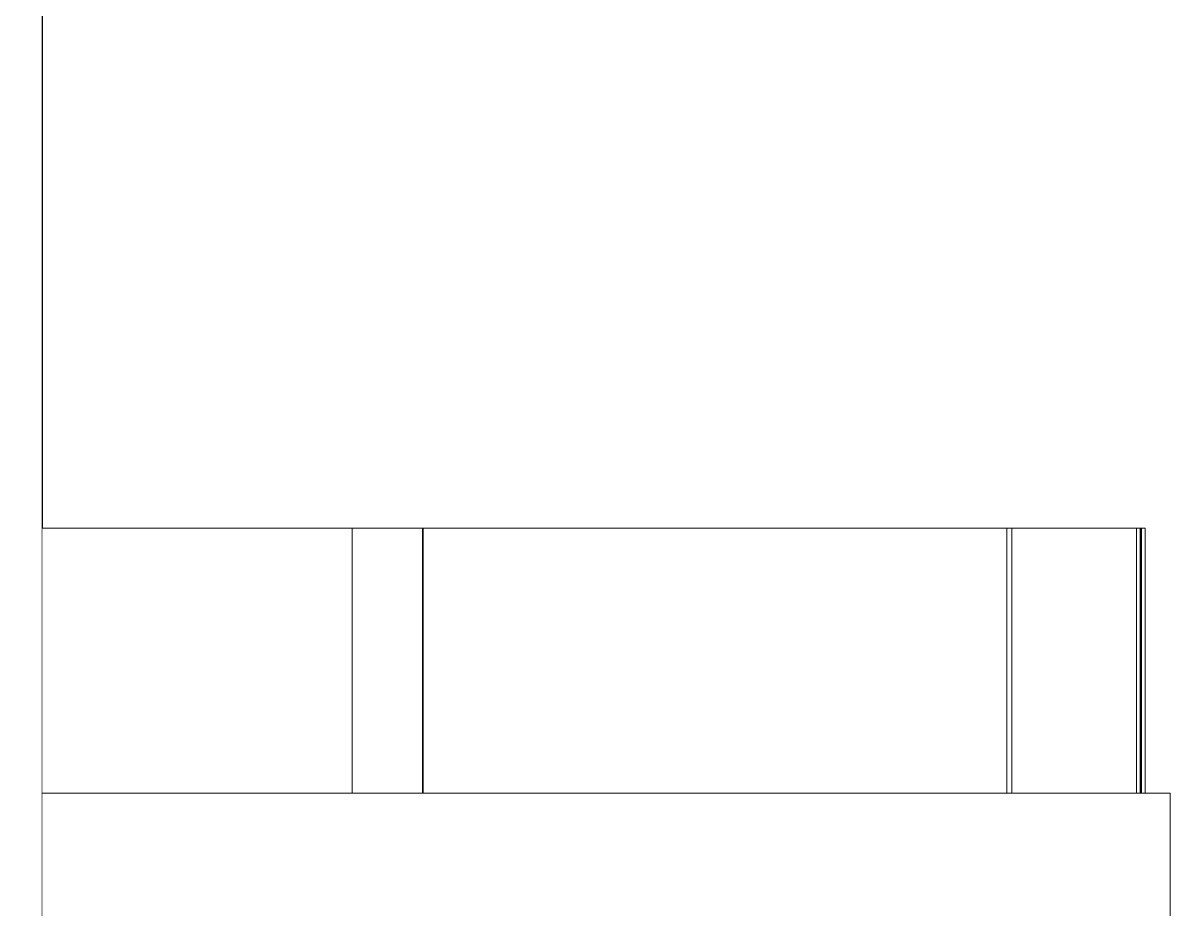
# Model space of a CAD drawing. Header units: millimetres. Extents: x -2171 to 1563, y -1758 to -1505.
# Drawn here: x -143.452 to -139.99, y -1737.284 to -1734.609 of the extents above; entities that cross this region are included whole.
import ezdxf

# ---------------------------------------------------------------- set-up
doc = ezdxf.new("R2010")
doc.units = ezdxf.units.MM
doc.linetypes.add('Wipeout_Contour', pattern=[1000, 0, -1000])
doc.layers.add('Interior - Stair & Railing', color=7, linetype='Continuous')
doc.layers.add('Structural - Bearing', color=7, linetype='Continuous')
for name, color, linetype, lineweight, true_color in [('Interior - Stair & Railing_Pen_No__102', 254, 'Continuous', 13, 0xcccccc), ('Interior - Stair & Railing_Pen_No__11', 49, 'Continuous', 13, 0x464646), ('Structural - Bearing_Pen_No__102', 254, 'Continuous', 13, 0xcccccc), ('Structural - Bearing_Pen_No__87', 251, 'Continuous', 9, 0x6a6a6a)]:
    doc.layers.add(name, color=color, linetype=linetype, lineweight=lineweight, true_color=true_color)

# ---------------------------------------------------------------- blocks, each defined once
blk = doc.blocks.new('Section Element_114_1')
at = {"color": 254, "linetype": 'Wipeout_Contour', "lineweight": 0, "ltscale": 138287.455125}
blk.add_wipeout([(9892, 16920), (9892, 20220), (7192, 20220), (7192, 17220), (7600, 17220), (7600, 17070), (7600, 16920)], dxfattribs=at).dxf.layer = 'Structural - Bearing'
at = {"layer": 'Structural - Bearing_Pen_No__87', "color": 251, "linetype": 'Continuous', "lineweight": 9, "true_color": 0x6a6a6a}
blk.add_line((9892, 16920), (9892, 20220), dxfattribs=at)
blk = doc.blocks.new('Section Element_115_1')
at = {"color": 254, "linetype": 'Wipeout_Contour', "lineweight": 0, "ltscale": 86748.876475}
blk.add_wipeout([(9892, 20220), (9892, 18370), (9892.9, 18370), (9892.9, 20220)], dxfattribs=at).dxf.layer = 'Structural - Bearing'
at = {"layer": 'Structural - Bearing_Pen_No__102', "color": 254, "linetype": 'Continuous', "lineweight": 13, "true_color": 0xcccccc}
blk.add_line((9892.9, 17570), (9892.9, 20220), dxfattribs=at)
blk = doc.blocks.new('Section Element_157_1')
at = {"color": 254, "linetype": 'Wipeout_Contour', "lineweight": 0, "ltscale": 82987.438744}
blk.add_wipeout([(10826, 18370), (9892, 18370), (9892, 17570), (10826, 17570)], dxfattribs=at).dxf.layer = 'Interior - Stair & Railing'
at = {"layer": 'Interior - Stair & Railing_Pen_No__11', "color": 49, "linetype": 'Continuous', "lineweight": 13, "true_color": 0x464646}
for p, q in [((10826, 18370), (9892, 18370)), ((10826, 17570), (10826, 18370))]:
    blk.add_line(p, q, dxfattribs=at)
blk = doc.blocks.new('Section Element_158_1')
at = {"color": 254, "linetype": 'Wipeout_Contour', "lineweight": 0, "ltscale": 89239.370876}
blk.add_wipeout([(13220.4, 18370), (13218.4, 18370), (13218.4, 17570), (13220.4, 17570)], dxfattribs=at).dxf.layer = 'Interior - Stair & Railing'
at = {"color": 254, "linetype": 'Wipeout_Contour', "lineweight": 0, "ltscale": 89225.244777}
blk.add_wipeout([(13208.5, 18370), (13208.5, 17570), (13218.4, 17570), (13218.4, 18370)], dxfattribs=at).dxf.layer = 'Interior - Stair & Railing'
at = {"color": 254, "linetype": 'Wipeout_Contour', "lineweight": 0, "ltscale": 89192.345806}
blk.add_wipeout([(13190.6, 17570), (13208.5, 17570), (13208.5, 18370), (13190.6, 18370)], dxfattribs=at).dxf.layer = 'Interior - Stair & Railing'
at = {"layer": 'Interior - Stair & Railing_Pen_No__102', "color": 254, "linetype": 'Continuous', "lineweight": 13, "true_color": 0xcccccc}
for p, q in [((13208.5, 18370), (13218.4, 18370)), ((13208.9, 18370), (13208.9, 17570)), ((13218.4, 18370), (13220.4, 18370)), ((13220.4, 17570), (13220.4, 18370))]:
    blk.add_line(p, q, dxfattribs=at)
at = {"color": 254, "linetype": 'Wipeout_Contour', "lineweight": 0, "ltscale": 89140.821466}
blk.add_wipeout([(13190.6, 18370), (13164.9, 18370), (13164.9, 17570), (13190.6, 17570)], dxfattribs=at).dxf.layer = 'Interior - Stair & Railing'
at = {"layer": 'Interior - Stair & Railing_Pen_No__102', "color": 254, "linetype": 'Continuous', "lineweight": 13, "true_color": 0xcccccc}
for p, q in [((13190.6, 18370), (13208.5, 18370)), ((13194, 18370), (13194, 17570)), ((13205.4, 17570), (13205.4, 18370))]:
    blk.add_line(p, q, dxfattribs=at)
at = {"color": 254, "linetype": 'Wipeout_Contour', "lineweight": 0, "ltscale": 111015.64946}
blk.add_wipeout([(13164.9, 18370), (13131.5, 18370), (13131.5, 17570), (13148.6, 17570), (13164.9, 17570)], dxfattribs=at).dxf.layer = 'Interior - Stair & Railing'
at = {"layer": 'Interior - Stair & Railing_Pen_No__102', "color": 254, "linetype": 'Continuous', "lineweight": 13, "true_color": 0xcccccc}
blk.add_line((13164.9, 18370), (13190.6, 18370), dxfattribs=at)
at = {"color": 254, "linetype": 'Wipeout_Contour', "lineweight": 0, "ltscale": 88982.902535}
blk.add_wipeout([(13131.5, 18370), (13090.3, 18370), (13090.3, 17570), (13131.5, 17570)], dxfattribs=at).dxf.layer = 'Interior - Stair & Railing'
at = {"layer": 'Interior - Stair & Railing_Pen_No__102', "color": 254, "linetype": 'Continuous', "lineweight": 13, "true_color": 0xcccccc}
blk.add_line((13131.5, 18370), (13164.9, 18370), dxfattribs=at)
at = {"color": 254, "linetype": 'Wipeout_Contour', "lineweight": 0, "ltscale": 110785.440017}
blk.add_wipeout([(13041.7, 17570), (13088, 17570), (13090.3, 17570), (13090.3, 18370), (13041.7, 18370)], dxfattribs=at).dxf.layer = 'Interior - Stair & Railing'
at = {"layer": 'Interior - Stair & Railing_Pen_No__102', "color": 254, "linetype": 'Continuous', "lineweight": 13, "true_color": 0xcccccc}
blk.add_line((13090.3, 18370), (13131.5, 18370), dxfattribs=at)
at = {"color": 254, "linetype": 'Wipeout_Contour', "lineweight": 0, "ltscale": 110620.724998}
blk.add_wipeout([(13041.7, 18370), (12985.7, 18370), (12985.7, 17570), (13017.5, 17570), (13041.7, 17570)], dxfattribs=at).dxf.layer = 'Interior - Stair & Railing'
at = {"layer": 'Interior - Stair & Railing_Pen_No__102', "color": 254, "linetype": 'Continuous', "lineweight": 13, "true_color": 0xcccccc}
blk.add_line((13041.7, 18370), (13090.3, 18370), dxfattribs=at)
at = {"color": 254, "linetype": 'Wipeout_Contour', "lineweight": 0, "ltscale": 110433.771285}
blk.add_wipeout([(12985.7, 18370), (12922.6, 18370), (12922.6, 17570), (12937.4, 17570), (12985.7, 17570)], dxfattribs=at).dxf.layer = 'Interior - Stair & Railing'
at = {"layer": 'Interior - Stair & Railing_Pen_No__102', "color": 254, "linetype": 'Continuous', "lineweight": 13, "true_color": 0xcccccc}
blk.add_line((12985.7, 18370), (13041.7, 18370), dxfattribs=at)
at = {"color": 254, "linetype": 'Wipeout_Contour', "lineweight": 0, "ltscale": 88459.480093}
blk.add_wipeout([(12922.6, 18370), (12852.8, 18370), (12852.8, 17570), (12922.6, 17570)], dxfattribs=at).dxf.layer = 'Interior - Stair & Railing'
at = {"layer": 'Interior - Stair & Railing_Pen_No__102', "color": 254, "linetype": 'Continuous', "lineweight": 13, "true_color": 0xcccccc}
blk.add_line((12922.6, 18370), (12985.7, 18370), dxfattribs=at)
at = {"color": 254, "linetype": 'Wipeout_Contour', "lineweight": 0, "ltscale": 88377.732126}
blk.add_wipeout([(12852.4, 17570), (12852.8, 17570), (12852.8, 18370), (12852.4, 18370)], dxfattribs=at).dxf.layer = 'Interior - Stair & Railing'
at = {"color": 254, "linetype": 'Wipeout_Contour', "lineweight": 0, "ltscale": 110053.883479}
blk.add_wipeout([(12852.4, 18370), (12775.6, 18370), (12775.6, 17570), (12848.1, 17570), (12852.4, 17570)], dxfattribs=at).dxf.layer = 'Interior - Stair & Railing'
at = {"layer": 'Interior - Stair & Railing_Pen_No__102', "color": 254, "linetype": 'Continuous', "lineweight": 13, "true_color": 0xcccccc}
blk.add_line((12852.8, 18370), (12922.6, 18370), dxfattribs=at)
at = {"layer": 'Interior - Stair & Railing_Pen_No__11', "color": 49, "linetype": 'Continuous', "lineweight": 13, "true_color": 0x464646}
blk.add_line((12852.4, 18370), (12852.8, 18370), dxfattribs=at)
at = {"color": 254, "linetype": 'Wipeout_Contour', "lineweight": 0, "ltscale": 88102.462223}
blk.add_wipeout([(12692.2, 18370), (12692.2, 17570), (12775.6, 17570), (12775.6, 18370)], dxfattribs=at).dxf.layer = 'Interior - Stair & Railing'
at = {"layer": 'Interior - Stair & Railing_Pen_No__11', "color": 49, "linetype": 'Continuous', "lineweight": 13, "true_color": 0x464646}
blk.add_line((12775.6, 18370), (12852.4, 18370), dxfattribs=at)
at = {"color": 254, "linetype": 'Wipeout_Contour', "lineweight": 0, "ltscale": 109548.919126}
blk.add_wipeout([(12692.2, 18370), (12602.7, 18370), (12602.7, 17570), (12643.4, 17570), (12692.2, 17570)], dxfattribs=at).dxf.layer = 'Interior - Stair & Railing'
at = {"layer": 'Interior - Stair & Railing_Pen_No__11', "color": 49, "linetype": 'Continuous', "lineweight": 13, "true_color": 0x464646}
blk.add_line((12692.2, 18370), (12775.6, 18370), dxfattribs=at)
at = {"color": 254, "linetype": 'Wipeout_Contour', "lineweight": 0, "ltscale": 109269.991205}
blk.add_wipeout([(12602.7, 18370), (12507.3, 18370), (12507.3, 17570), (12528.9, 17570), (12602.7, 17570)], dxfattribs=at).dxf.layer = 'Interior - Stair & Railing'
at = {"layer": 'Interior - Stair & Railing_Pen_No__11', "color": 49, "linetype": 'Continuous', "lineweight": 13, "true_color": 0x464646}
blk.add_line((12602.7, 18370), (12692.2, 18370), dxfattribs=at)
at = {"color": 254, "linetype": 'Wipeout_Contour', "lineweight": 0, "ltscale": 109017.868025}
blk.add_wipeout([(12507.3, 18370), (12406.3, 18370), (12406.3, 17570), (12481.7, 17570), (12507.3, 17570)], dxfattribs=at).dxf.layer = 'Interior - Stair & Railing'
at = {"layer": 'Interior - Stair & Railing_Pen_No__11', "color": 49, "linetype": 'Continuous', "lineweight": 13, "true_color": 0x464646}
blk.add_line((12507.3, 18370), (12602.7, 18370), dxfattribs=at)
at = {"color": 254, "linetype": 'Wipeout_Contour', "lineweight": 0, "ltscale": 87230.705043}
blk.add_wipeout([(12300, 18370), (12300, 17570), (12406.3, 17570), (12406.3, 18370)], dxfattribs=at).dxf.layer = 'Interior - Stair & Railing'
at = {"layer": 'Interior - Stair & Railing_Pen_No__11', "color": 49, "linetype": 'Continuous', "lineweight": 13, "true_color": 0x464646}
blk.add_line((12406.3, 18370), (12507.3, 18370), dxfattribs=at)
at = {"color": 254, "linetype": 'Wipeout_Contour', "lineweight": 0, "ltscale": 108419.512469}
blk.add_wipeout([(12300, 18370), (12188.9, 18370), (12188.9, 17570), (12278.2, 17570), (12300, 17570)], dxfattribs=at).dxf.layer = 'Interior - Stair & Railing'
at = {"layer": 'Interior - Stair & Railing_Pen_No__11', "color": 49, "linetype": 'Continuous', "lineweight": 13, "true_color": 0x464646}
blk.add_line((12300, 18370), (12406.3, 18370), dxfattribs=at)
at = {"color": 254, "linetype": 'Wipeout_Contour', "lineweight": 0, "ltscale": 86730.463902}
blk.add_wipeout([(12073.2, 18370), (12073.2, 17570), (12188.9, 17570), (12188.9, 18370)], dxfattribs=at).dxf.layer = 'Interior - Stair & Railing'
at = {"layer": 'Interior - Stair & Railing_Pen_No__11', "color": 49, "linetype": 'Continuous', "lineweight": 13, "true_color": 0x464646}
blk.add_line((12188.9, 18370), (12300, 18370), dxfattribs=at)
at = {"color": 254, "linetype": 'Wipeout_Contour', "lineweight": 0, "ltscale": 107745.469005}
blk.add_wipeout([(12073.2, 18370), (11953.4, 18370), (11953.4, 17570), (12002.1, 17570), (12073.2, 17570)], dxfattribs=at).dxf.layer = 'Interior - Stair & Railing'
at = {"layer": 'Interior - Stair & Railing_Pen_No__11', "color": 49, "linetype": 'Continuous', "lineweight": 13, "true_color": 0x464646}
blk.add_line((12073.2, 18370), (12188.9, 18370), dxfattribs=at)
at = {"color": 254, "linetype": 'Wipeout_Contour', "lineweight": 0, "ltscale": 107393.938168}
blk.add_wipeout([(11953.4, 18370), (11829.9, 18370), (11829.9, 17570), (11856, 17570), (11953.4, 17570)], dxfattribs=at).dxf.layer = 'Interior - Stair & Railing'
at = {"layer": 'Interior - Stair & Railing_Pen_No__11', "color": 49, "linetype": 'Continuous', "lineweight": 13, "true_color": 0x464646}
blk.add_line((11953.4, 18370), (12073.2, 18370), dxfattribs=at)
at = {"color": 254, "linetype": 'Wipeout_Contour', "lineweight": 0, "ltscale": 107034.758869}
blk.add_wipeout([(11703, 18370), (11703, 17570), (11705.4, 17570), (11829.9, 17570), (11829.9, 18370)], dxfattribs=at).dxf.layer = 'Interior - Stair & Railing'
at = {"layer": 'Interior - Stair & Railing_Pen_No__11', "color": 49, "linetype": 'Continuous', "lineweight": 13, "true_color": 0x464646}
blk.add_line((11829.9, 18370), (11953.4, 18370), dxfattribs=at)
at = {"color": 254, "linetype": 'Wipeout_Contour', "lineweight": 0, "ltscale": 85642.624794}
blk.add_wipeout([(11703, 18370), (11573.2, 18370), (11573.2, 17570), (11703, 17570)], dxfattribs=at).dxf.layer = 'Interior - Stair & Railing'
at = {"layer": 'Interior - Stair & Railing_Pen_No__11', "color": 49, "linetype": 'Continuous', "lineweight": 13, "true_color": 0x464646}
blk.add_line((11703, 18370), (11829.9, 18370), dxfattribs=at)
at = {"color": 254, "linetype": 'Wipeout_Contour', "lineweight": 0, "ltscale": 106385.090943}
blk.add_wipeout([(11573.2, 18370), (11440.9, 18370), (11440.9, 17570), (11551, 17570), (11573.2, 17570)], dxfattribs=at).dxf.layer = 'Interior - Stair & Railing'
at = {"layer": 'Interior - Stair & Railing_Pen_No__11', "color": 49, "linetype": 'Continuous', "lineweight": 13, "true_color": 0x464646}
blk.add_line((11573.2, 18370), (11703, 18370), dxfattribs=at)
at = {"color": 254, "linetype": 'Wipeout_Contour', "lineweight": 0, "ltscale": 106034.517149}
blk.add_wipeout([(11306.6, 17570), (11433.8, 17570), (11440.9, 17570), (11440.9, 18370), (11306.6, 18370)], dxfattribs=at).dxf.layer = 'Interior - Stair & Railing'
at = {"layer": 'Interior - Stair & Railing_Pen_No__11', "color": 49, "linetype": 'Continuous', "lineweight": 13, "true_color": 0x464646}
blk.add_line((11440.9, 18370), (11573.2, 18370), dxfattribs=at)
at = {"color": 254, "linetype": 'Wipeout_Contour', "lineweight": 0, "ltscale": 84784.584579}
blk.add_wipeout([(11170.7, 17570), (11306.6, 17570), (11306.6, 18370), (11170.7, 18370)], dxfattribs=at).dxf.layer = 'Interior - Stair & Railing'
at = {"layer": 'Interior - Stair & Railing_Pen_No__11', "color": 49, "linetype": 'Continuous', "lineweight": 13, "true_color": 0x464646}
blk.add_line((11306.6, 18370), (11440.9, 18370), dxfattribs=at)
at = {"color": 254, "linetype": 'Wipeout_Contour', "lineweight": 0, "ltscale": 105263.38438}
blk.add_wipeout([(11170.7, 18370), (11033.7, 18370), (11033.7, 17570), (11071.5, 17570), (11170.7, 17570)], dxfattribs=at).dxf.layer = 'Interior - Stair & Railing'
at = {"layer": 'Interior - Stair & Railing_Pen_No__11', "color": 49, "linetype": 'Continuous', "lineweight": 13, "true_color": 0x464646}
blk.add_line((11170.7, 18370), (11306.6, 18370), dxfattribs=at)
at = {"color": 254, "linetype": 'Wipeout_Contour', "lineweight": 0, "ltscale": 84208.735056}
blk.add_wipeout([(10895.9, 18370), (10895.9, 17570), (11033.7, 17570), (11033.7, 18370)], dxfattribs=at).dxf.layer = 'Interior - Stair & Railing'
at = {"layer": 'Interior - Stair & Railing_Pen_No__11', "color": 49, "linetype": 'Continuous', "lineweight": 13, "true_color": 0x464646}
blk.add_line((11033.7, 18370), (11170.7, 18370), dxfattribs=at)
at = {"color": 254, "linetype": 'Wipeout_Contour', "lineweight": 0, "ltscale": 83993.846321}
blk.add_wipeout([(10895.9, 18370), (10827, 18370), (10827, 17570), (10895.9, 17570)], dxfattribs=at).dxf.layer = 'Interior - Stair & Railing'
at = {"layer": 'Interior - Stair & Railing_Pen_No__11', "color": 49, "linetype": 'Continuous', "lineweight": 13, "true_color": 0x464646}
for p, q in [((10827, 17570), (10827, 18370)), ((10827, 18370), (10895.9, 18370)), ((10895.9, 18370), (11033.7, 18370))]:
    blk.add_line(p, q, dxfattribs=at)
blk = doc.blocks.new('Section Element_159_1')
at = {"layer": 'Interior - Stair & Railing_Pen_No__102', "color": 254, "linetype": 'Continuous', "lineweight": 13, "true_color": 0xcccccc}
for p, q in [((12802.9, 17570), (12802.9, 18370)), ((12817.9, 17570), (12817.9, 18370)), ((13193.8, 18370), (13193.8, 17570)), ((13208.8, 18370), (13208.8, 17570))]:
    blk.add_line(p, q, dxfattribs=at)
blk = doc.blocks.new('Section Element_160_1')
at = {"layer": 'Interior - Stair & Railing_Pen_No__102', "color": 254, "linetype": 'Continuous', "lineweight": 13, "true_color": 0xcccccc}
for p, q in [((11040.9, 18370), (11040.9, 17570)), ((11041.4, 18370), (11041.4, 17570)), ((12802.8, 17570), (12802.8, 18370)), ((12817.8, 17570), (12817.8, 18370))]:
    blk.add_line(p, q, dxfattribs=at)
blk = doc.blocks.new('Section Element_161_1')
at = {"layer": 'Interior - Stair & Railing_Pen_No__102', "color": 254, "linetype": 'Continuous', "lineweight": 13, "true_color": 0xcccccc}
for p, q in [((11039.9, 18370), (11039.9, 17570)), ((11040.4, 18370), (11040.4, 17570))]:
    blk.add_line(p, q, dxfattribs=at)
at = {"color": 254, "linetype": 'Wipeout_Contour', "lineweight": 0, "ltscale": 83921.435709}
blk.add_wipeout([(10826, 17570), (10827, 17570), (10827, 18370), (10826, 18370)], dxfattribs=at).dxf.layer = 'Interior - Stair & Railing'
at = {"layer": 'Interior - Stair & Railing_Pen_No__102', "color": 254, "linetype": 'Continuous', "lineweight": 13, "true_color": 0xcccccc}
blk.add_line((10826, 18370), (10827, 18370), dxfattribs=at)
blk = doc.blocks.new('Section Element_162_1')
at = {"color": 254, "linetype": 'Wipeout_Contour', "lineweight": 0, "ltscale": 99747.058732}
blk.add_wipeout([(9892, 17570), (9892, 16920), (9892, 16720), (10827, 16720), (10827, 17570)], dxfattribs=at).dxf.layer = 'Structural - Bearing'
at = {"layer": 'Structural - Bearing_Pen_No__87', "color": 251, "linetype": 'Continuous', "lineweight": 9, "true_color": 0x6a6a6a}
for p, q in [((10827, 17570), (9892, 17570)), ((10827, 16720), (9892, 16720))]:
    blk.add_line(p, q, dxfattribs=at)
blk = doc.blocks.new('Section Element_163_1')
at = {"color": 254, "linetype": 'Wipeout_Contour', "lineweight": 0, "ltscale": 81202.19023}
blk.add_wipeout([(10827, 16720), (10908.6, 16720), (10908.6, 17570), (10827, 17570)], dxfattribs=at).dxf.layer = 'Structural - Bearing'
at = {"color": 254, "linetype": 'Wipeout_Contour', "lineweight": 0, "ltscale": 86780.967655}
blk.add_wipeout([(13287.5, 16720), (13295.6, 16720), (13295.6, 17570), (13287.5, 17570)], dxfattribs=at).dxf.layer = 'Structural - Bearing'
at = {"color": 254, "linetype": 'Wipeout_Contour', "lineweight": 0, "ltscale": 81465.488016}
blk.add_wipeout([(10908.6, 16720), (11071.5, 16720), (11071.5, 17570), (10908.6, 17570)], dxfattribs=at).dxf.layer = 'Structural - Bearing'
at = {"layer": 'Structural - Bearing_Pen_No__87', "color": 251, "linetype": 'Continuous', "lineweight": 9, "true_color": 0x6a6a6a}
for p, q in [((10827, 17570), (10908.6, 17570)), ((10827, 16720), (10908.6, 16720))]:
    blk.add_line(p, q, dxfattribs=at)
at = {"color": 254, "linetype": 'Wipeout_Contour', "lineweight": 0, "ltscale": 81817.88969}
blk.add_wipeout([(11071.5, 16720), (11233.3, 16720), (11233.3, 17570), (11071.5, 17570)], dxfattribs=at).dxf.layer = 'Structural - Bearing'
at = {"layer": 'Structural - Bearing_Pen_No__87', "color": 251, "linetype": 'Continuous', "lineweight": 9, "true_color": 0x6a6a6a}
for p, q in [((10908.6, 17570), (11071.5, 17570)), ((10908.6, 16720), (11071.5, 16720))]:
    blk.add_line(p, q, dxfattribs=at)
at = {"color": 254, "linetype": 'Wipeout_Contour', "lineweight": 0, "ltscale": 82170.773628}
blk.add_wipeout([(11233.3, 17570), (11233.3, 16720), (11393.4, 16720), (11393.4, 17570)], dxfattribs=at).dxf.layer = 'Structural - Bearing'
at = {"layer": 'Structural - Bearing_Pen_No__87', "color": 251, "linetype": 'Continuous', "lineweight": 9, "true_color": 0x6a6a6a}
for p, q in [((11071.5, 17570), (11233.3, 17570)), ((11071.5, 16720), (11233.3, 16720))]:
    blk.add_line(p, q, dxfattribs=at)
at = {"color": 254, "linetype": 'Wipeout_Contour', "lineweight": 0, "ltscale": 82522.434686}
blk.add_wipeout([(11393.4, 17570), (11393.4, 16720), (11551, 16720), (11551, 17570)], dxfattribs=at).dxf.layer = 'Structural - Bearing'
at = {"layer": 'Structural - Bearing_Pen_No__87', "color": 251, "linetype": 'Continuous', "lineweight": 9, "true_color": 0x6a6a6a}
for p, q in [((11233.3, 17570), (11393.4, 17570)), ((11233.3, 16720), (11393.4, 16720))]:
    blk.add_line(p, q, dxfattribs=at)
at = {"color": 254, "linetype": 'Wipeout_Contour', "lineweight": 0, "ltscale": 82871.133458}
blk.add_wipeout([(11551, 16720), (11705.4, 16720), (11705.4, 17570), (11551, 17570)], dxfattribs=at).dxf.layer = 'Structural - Bearing'
at = {"layer": 'Structural - Bearing_Pen_No__87', "color": 251, "linetype": 'Continuous', "lineweight": 9, "true_color": 0x6a6a6a}
for p, q in [((11393.4, 17570), (11551, 17570)), ((11393.4, 16720), (11551, 16720))]:
    blk.add_line(p, q, dxfattribs=at)
at = {"color": 254, "linetype": 'Wipeout_Contour', "lineweight": 0, "ltscale": 83215.108045}
blk.add_wipeout([(11705.4, 16720), (11856, 16720), (11856, 17570), (11705.4, 17570)], dxfattribs=at).dxf.layer = 'Structural - Bearing'
at = {"layer": 'Structural - Bearing_Pen_No__87', "color": 251, "linetype": 'Continuous', "lineweight": 9, "true_color": 0x6a6a6a}
for p, q in [((11551, 17570), (11705.4, 17570)), ((11551, 16720), (11705.4, 16720))]:
    blk.add_line(p, q, dxfattribs=at)
at = {"color": 254, "linetype": 'Wipeout_Contour', "lineweight": 0, "ltscale": 83552.586514}
blk.add_wipeout([(11856, 16720), (12002.1, 16720), (12002.1, 17570), (11856, 17570)], dxfattribs=at).dxf.layer = 'Structural - Bearing'
at = {"layer": 'Structural - Bearing_Pen_No__87', "color": 251, "linetype": 'Continuous', "lineweight": 9, "true_color": 0x6a6a6a}
for p, q in [((11705.4, 17570), (11856, 17570)), ((11705.4, 16720), (11856, 16720))]:
    blk.add_line(p, q, dxfattribs=at)
at = {"color": 254, "linetype": 'Wipeout_Contour', "lineweight": 0, "ltscale": 83881.799728}
blk.add_wipeout([(12002.1, 16720), (12143, 16720), (12143, 17570), (12002.1, 17570)], dxfattribs=at).dxf.layer = 'Structural - Bearing'
at = {"layer": 'Structural - Bearing_Pen_No__87', "color": 251, "linetype": 'Continuous', "lineweight": 9, "true_color": 0x6a6a6a}
for p, q in [((11856, 17570), (12002.1, 17570)), ((11856, 16720), (12002.1, 16720))]:
    blk.add_line(p, q, dxfattribs=at)
at = {"color": 254, "linetype": 'Wipeout_Contour', "lineweight": 0, "ltscale": 84200.994432}
blk.add_wipeout([(12143, 16720), (12278.2, 16720), (12278.2, 17570), (12143, 17570)], dxfattribs=at).dxf.layer = 'Structural - Bearing'
at = {"layer": 'Structural - Bearing_Pen_No__87', "color": 251, "linetype": 'Continuous', "lineweight": 9, "true_color": 0x6a6a6a}
for p, q in [((12002.1, 17570), (12143, 17570)), ((12002.1, 16720), (12143, 16720))]:
    blk.add_line(p, q, dxfattribs=at)
at = {"color": 254, "linetype": 'Wipeout_Contour', "lineweight": 0, "ltscale": 84508.446318}
blk.add_wipeout([(12278.2, 16720), (12407, 16720), (12407, 17570), (12278.2, 17570)], dxfattribs=at).dxf.layer = 'Structural - Bearing'
at = {"layer": 'Structural - Bearing_Pen_No__87', "color": 251, "linetype": 'Continuous', "lineweight": 9, "true_color": 0x6a6a6a}
for p, q in [((12143, 17570), (12278.2, 17570)), ((12143, 16720), (12278.2, 16720))]:
    blk.add_line(p, q, dxfattribs=at)
at = {"color": 254, "linetype": 'Wipeout_Contour', "lineweight": 0, "ltscale": 84802.473264}
blk.add_wipeout([(12407, 17570), (12407, 16720), (12528.9, 16720), (12528.9, 17570)], dxfattribs=at).dxf.layer = 'Structural - Bearing'
at = {"layer": 'Structural - Bearing_Pen_No__87', "color": 251, "linetype": 'Continuous', "lineweight": 9, "true_color": 0x6a6a6a}
for p, q in [((12278.2, 17570), (12407, 17570)), ((12278.2, 16720), (12407, 16720))]:
    blk.add_line(p, q, dxfattribs=at)
at = {"color": 254, "linetype": 'Wipeout_Contour', "lineweight": 0, "ltscale": 85081.448076}
blk.add_wipeout([(12528.9, 16720), (12643.4, 16720), (12643.4, 17570), (12528.9, 17570)], dxfattribs=at).dxf.layer = 'Structural - Bearing'
at = {"layer": 'Structural - Bearing_Pen_No__87', "color": 251, "linetype": 'Continuous', "lineweight": 9, "true_color": 0x6a6a6a}
for p, q in [((12407, 17570), (12528.9, 17570)), ((12407, 16720), (12528.9, 16720))]:
    blk.add_line(p, q, dxfattribs=at)
at = {"color": 254, "linetype": 'Wipeout_Contour', "lineweight": 0, "ltscale": 85343.811017}
blk.add_wipeout([(12643.4, 16720), (12750, 16720), (12750, 17570), (12643.4, 17570)], dxfattribs=at).dxf.layer = 'Structural - Bearing'
at = {"layer": 'Structural - Bearing_Pen_No__87', "color": 251, "linetype": 'Continuous', "lineweight": 9, "true_color": 0x6a6a6a}
for p, q in [((12528.9, 17570), (12643.4, 17570)), ((12528.9, 16720), (12643.4, 16720))]:
    blk.add_line(p, q, dxfattribs=at)
at = {"color": 254, "linetype": 'Wipeout_Contour', "lineweight": 0, "ltscale": 85588.082039}
blk.add_wipeout([(12750, 16720), (12848.1, 16720), (12848.1, 17570), (12750, 17570)], dxfattribs=at).dxf.layer = 'Structural - Bearing'
at = {"layer": 'Structural - Bearing_Pen_No__87', "color": 251, "linetype": 'Continuous', "lineweight": 9, "true_color": 0x6a6a6a}
for p, q in [((12643.4, 17570), (12750, 17570)), ((12643.4, 16720), (12750, 16720))]:
    blk.add_line(p, q, dxfattribs=at)
at = {"color": 254, "linetype": 'Wipeout_Contour', "lineweight": 0, "ltscale": 85812.871952}
blk.add_wipeout([(12848.1, 16720), (12937.4, 16720), (12937.4, 17570), (12848.1, 17570)], dxfattribs=at).dxf.layer = 'Structural - Bearing'
at = {"layer": 'Structural - Bearing_Pen_No__87', "color": 251, "linetype": 'Continuous', "lineweight": 9, "true_color": 0x6a6a6a}
for p, q in [((12750, 17570), (12848.1, 17570)), ((12750, 16720), (12848.1, 16720))]:
    blk.add_line(p, q, dxfattribs=at)
at = {"color": 254, "linetype": 'Wipeout_Contour', "lineweight": 0, "ltscale": 86021.155245}
blk.add_wipeout([(12940.9, 17570), (12940.9, 16720), (13017.5, 16720), (13017.5, 17570)], dxfattribs=at).dxf.layer = 'Structural - Bearing'
at = {"color": 254, "linetype": 'Wipeout_Contour', "lineweight": 0, "ltscale": 85924.492421}
blk.add_wipeout([(12937.4, 17570), (12937.4, 16720), (12940.9, 16720), (12940.9, 17570)], dxfattribs=at).dxf.layer = 'Structural - Bearing'
at = {"color": 254, "linetype": 'Wipeout_Contour', "lineweight": 0, "ltscale": 86198.971146}
blk.add_wipeout([(13017.5, 16720), (13088, 16720), (13088, 17570), (13017.5, 17570)], dxfattribs=at).dxf.layer = 'Structural - Bearing'
at = {"layer": 'Structural - Bearing_Pen_No__102', "color": 254, "linetype": 'Continuous', "lineweight": 13, "true_color": 0xcccccc}
for p, q in [((12940.9, 17570), (13017.5, 17570)), ((12940.9, 16720), (13017.5, 16720))]:
    blk.add_line(p, q, dxfattribs=at)
at = {"layer": 'Structural - Bearing_Pen_No__87', "color": 251, "linetype": 'Continuous', "lineweight": 9, "true_color": 0x6a6a6a}
for p, q in [((12848.1, 17570), (12937.4, 17570)), ((12937.4, 17570), (12940.9, 17570)), ((12848.1, 16720), (12937.4, 16720)), ((12937.4, 16720), (12940.9, 16720))]:
    blk.add_line(p, q, dxfattribs=at)
at = {"color": 254, "linetype": 'Wipeout_Contour', "lineweight": 0, "ltscale": 86358.050357}
blk.add_wipeout([(13088, 16720), (13148.6, 16720), (13148.6, 17570), (13088, 17570)], dxfattribs=at).dxf.layer = 'Structural - Bearing'
at = {"layer": 'Structural - Bearing_Pen_No__102', "color": 254, "linetype": 'Continuous', "lineweight": 13, "true_color": 0xcccccc}
for p, q in [((13017.5, 17570), (13088, 17570)), ((13017.5, 16720), (13088, 16720))]:
    blk.add_line(p, q, dxfattribs=at)
at = {"color": 254, "linetype": 'Wipeout_Contour', "lineweight": 0, "ltscale": 86493.205642}
blk.add_wipeout([(13148.6, 16720), (13199, 16720), (13199, 17570), (13148.6, 17570)], dxfattribs=at).dxf.layer = 'Structural - Bearing'
at = {"layer": 'Structural - Bearing_Pen_No__102', "color": 254, "linetype": 'Continuous', "lineweight": 13, "true_color": 0xcccccc}
for p, q in [((13088, 17570), (13148.6, 17570)), ((13088, 16720), (13148.6, 16720))]:
    blk.add_line(p, q, dxfattribs=at)
at = {"color": 254, "linetype": 'Wipeout_Contour', "lineweight": 0, "ltscale": 86603.647763}
blk.add_wipeout([(13199, 16720), (13239.1, 16720), (13239.1, 17570), (13199, 17570)], dxfattribs=at).dxf.layer = 'Structural - Bearing'
at = {"layer": 'Structural - Bearing_Pen_No__102', "color": 254, "linetype": 'Continuous', "lineweight": 13, "true_color": 0xcccccc}
for p, q in [((13148.6, 17570), (13199, 17570)), ((13148.6, 16720), (13199, 16720))]:
    blk.add_line(p, q, dxfattribs=at)
at = {"color": 254, "linetype": 'Wipeout_Contour', "lineweight": 0, "ltscale": 86688.729954}
blk.add_wipeout([(13239.1, 16720), (13268.6, 16720), (13268.6, 17570), (13239.1, 17570)], dxfattribs=at).dxf.layer = 'Structural - Bearing'
at = {"layer": 'Structural - Bearing_Pen_No__102', "color": 254, "linetype": 'Continuous', "lineweight": 13, "true_color": 0xcccccc}
for p, q in [((13199, 17570), (13239.1, 17570)), ((13199, 16720), (13239.1, 16720))]:
    blk.add_line(p, q, dxfattribs=at)
at = {"color": 254, "linetype": 'Wipeout_Contour', "lineweight": 0, "ltscale": 86747.95267}
blk.add_wipeout([(13268.6, 17570), (13268.6, 16720), (13287.5, 16720), (13287.5, 17570)], dxfattribs=at).dxf.layer = 'Structural - Bearing'
at = {"layer": 'Structural - Bearing_Pen_No__102', "color": 254, "linetype": 'Continuous', "lineweight": 13, "true_color": 0xcccccc}
for p, q in [((13239.1, 17570), (13268.6, 17570)), ((13268.6, 17570), (13287.5, 17570)), ((13287.5, 17570), (13295.6, 17570)), ((13295.6, 16720), (13295.6, 17570)), ((13239.1, 16720), (13268.6, 16720)), ((13268.6, 16720), (13287.5, 16720)), ((13287.5, 16720), (13295.6, 16720))]:
    blk.add_line(p, q, dxfattribs=at)

msp = doc.modelspace()

# ---------------------------------------------------------------- block references
at = {"layer": 'Structural - Bearing', "lineweight": 0, "xscale": 0.001, "yscale": 0.001, "zscale": 0.001}
msp.add_blockref('Section Element_114_1', (-153.2853, -1754.5041), dxfattribs=at)

# ---------------------------------------------------------------- next in the draw order: block references
msp.add_blockref('Section Element_115_1', (-153.2853, -1754.5041), dxfattribs=at)

# ---------------------------------------------------------------- next in the draw order: block references
at = {"layer": 'Interior - Stair & Railing', "lineweight": 0, "xscale": 0.001, "yscale": 0.001, "zscale": 0.001}
msp.add_blockref('Section Element_157_1', (-153.2853, -1754.5041), dxfattribs=at)

# ---------------------------------------------------------------- next in the draw order: block references
msp.add_blockref('Section Element_158_1', (-153.2853, -1754.5041), dxfattribs=at)

# ---------------------------------------------------------------- next in the draw order: block references
for name in ['Section Element_160_1', 'Section Element_159_1']:
    msp.add_blockref(name, (-153.2853, -1754.5041), dxfattribs=at)

# ---------------------------------------------------------------- next in the draw order: block references
msp.add_blockref('Section Element_161_1', (-153.2853, -1754.5041), dxfattribs=at)

# ---------------------------------------------------------------- next in the draw order: block references
at = {"layer": 'Structural - Bearing', "lineweight": 0, "xscale": 0.001, "yscale": 0.001, "zscale": 0.001}
msp.add_blockref('Section Element_162_1', (-153.2853, -1754.5041), dxfattribs=at)

# ---------------------------------------------------------------- next in the draw order: block references
msp.add_blockref('Section Element_163_1', (-153.2853, -1754.5041), dxfattribs=at)

doc.saveas('drawing.dxf')
